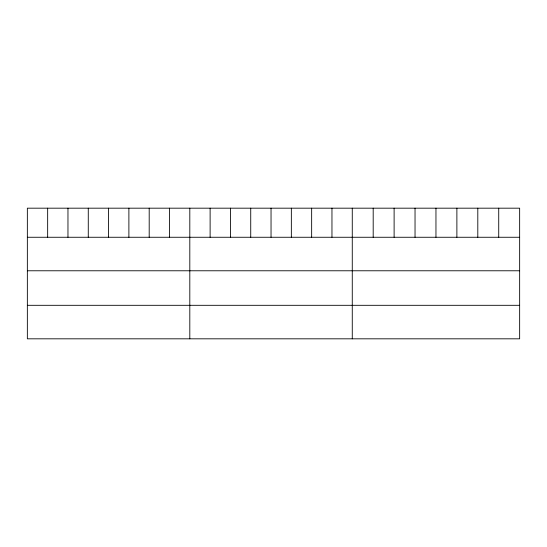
<?xml version="1.0" encoding="UTF-8"?>
<svg xmlns="http://www.w3.org/2000/svg" width="547" height="547" viewBox="0 0 547 547"><rect width="100%" height="100%" fill="white"/><g stroke="black" fill="none" stroke-linecap="round" stroke-linejoin="round"><path stroke-width="0.82" d="M519.65 237.261L519.65 338.819L27.35 338.819L27.35 208.181L519.65 208.181L519.65 237.261L27.35 237.261M27.35 270.779L519.65 270.779M27.35 305.308L519.65 305.308M498.727 208.181L498.727 237.261M477.804 208.181L477.804 237.261M456.882 208.181L456.882 237.261M435.959 208.181L435.959 237.261M415.036 208.181L415.036 237.261M394.113 208.181L394.113 237.261M373.191 208.181L373.191 237.261M352.268 208.181L352.268 338.819M331.961 208.181L331.961 237.261M311.653 208.181L311.653 237.261M291.346 208.181L291.346 237.261M271.038 208.181L271.038 237.261M250.731 208.181L250.731 237.261M230.424 208.181L230.424 237.261M210.116 208.181L210.116 237.261M189.809 208.181L189.809 338.819M169.502 208.181L169.502 237.261M149.194 208.181L149.194 237.261M128.887 208.181L128.887 237.261M108.579 208.181L108.579 237.261M88.272 208.181L88.272 237.261M67.965 208.181L67.965 237.261M47.657 208.181L47.657 237.261"/></g></svg>
